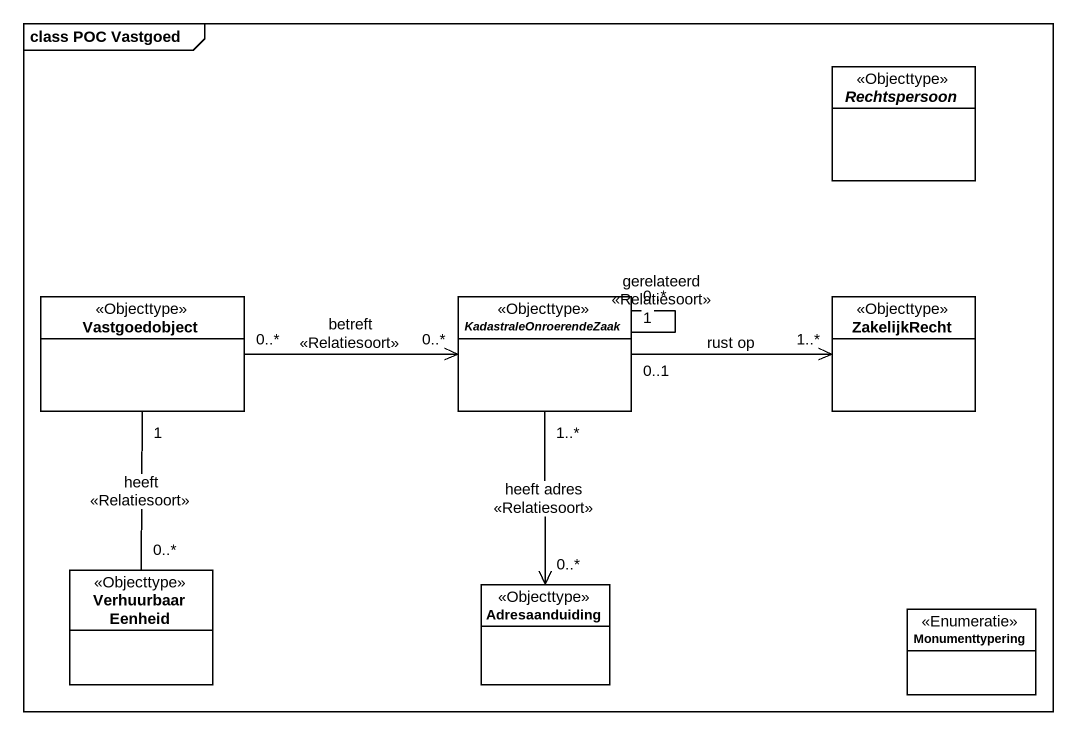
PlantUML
@startuml
mainframe class POC Vastgoed
hide circle
hide empty members
abstract class Rechtspersoon <<Objecttype>>
class Vastgoedobject <<Objecttype>>
abstract class KadastraleOnroerendeZaak <<Objecttype>>
class ZakelijkRecht <<Objecttype>>
class "Verhuurbaar Eenheid" as Verhuurbaar_Eenheid <<Objecttype>>
class Adresaanduiding <<Objecttype>>
enum Monumenttypering <<Enumeratie>>
Vastgoedobject "0..*" -right-> "0..*" KadastraleOnroerendeZaak : betreft\n<<Relatiesoort>>
Vastgoedobject "1" -- "0..*" Verhuurbaar_Eenheid : heeft\n<<Relatiesoort>>
KadastraleOnroerendeZaak "1" -- "0..*" KadastraleOnroerendeZaak : gerelateerd\n<<Relatiesoort>>
KadastraleOnroerendeZaak "1..*" --> "0..*" Adresaanduiding : heeft adres\n<<Relatiesoort>>
ZakelijkRecht "1..*" <-left- "0..1" KadastraleOnroerendeZaak : rust op
@enduml
